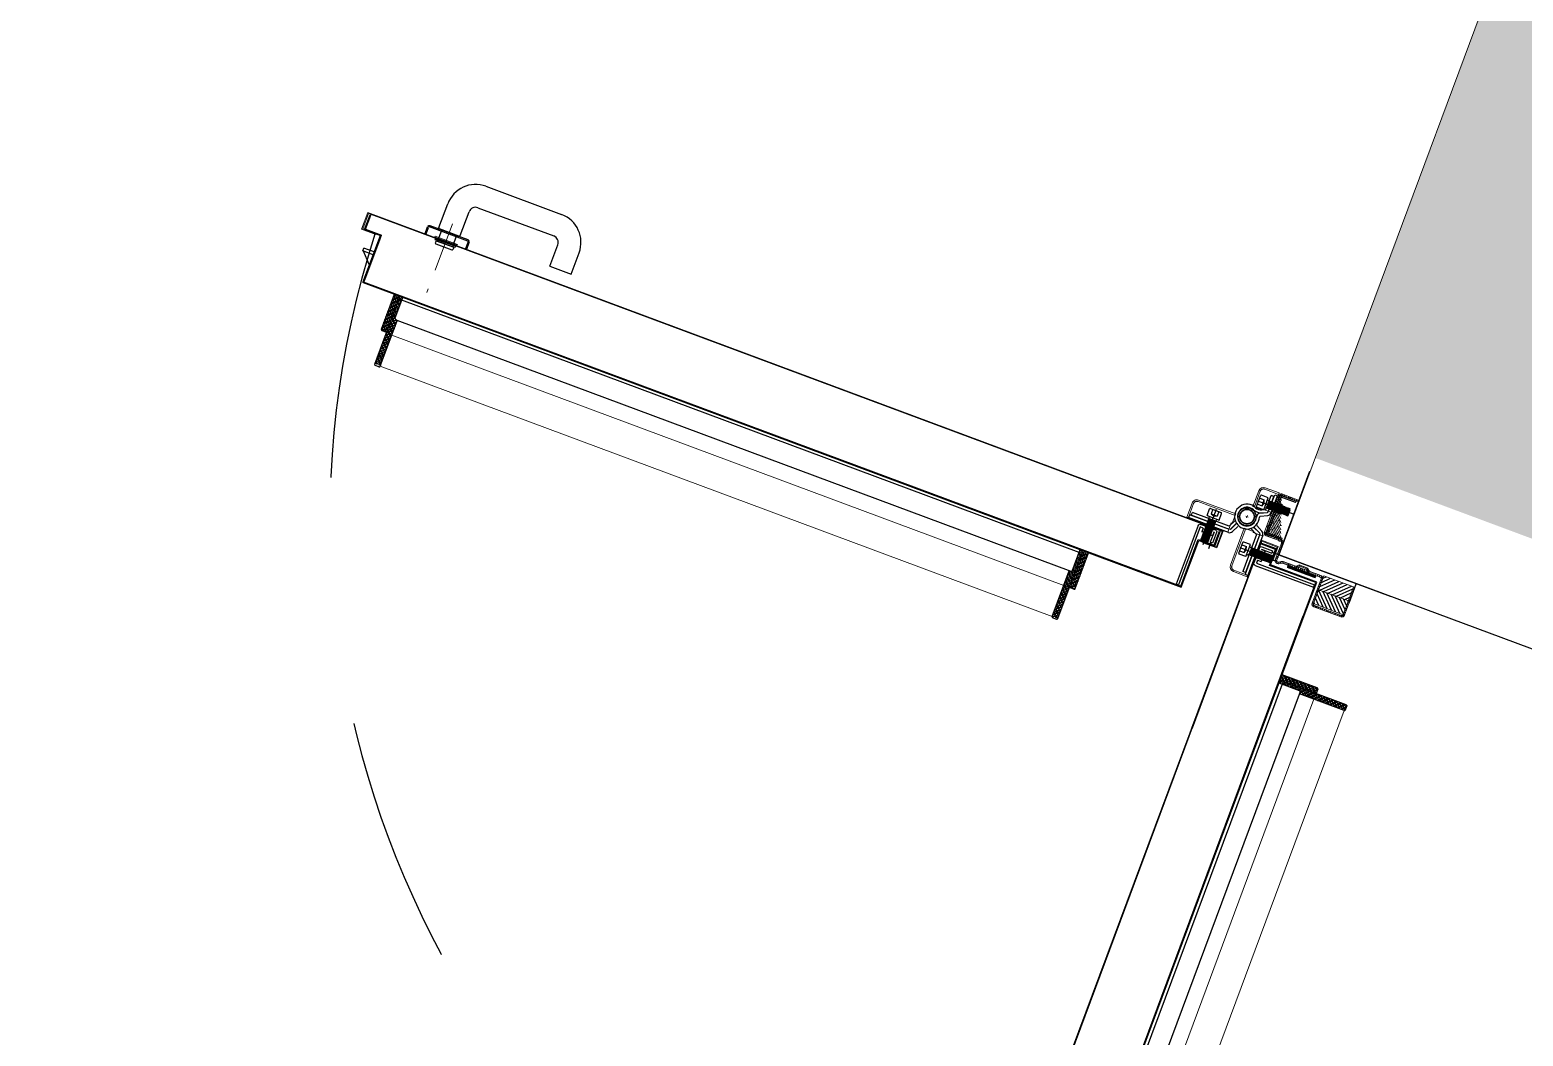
# Model space of a CAD drawing. Header units: centimetres. Extents: x 139057 to 200038, y 34824 to 80516.
# Drawn here: x 168346.8 to 168497.4, y 47015.7 to 47117.2 of the extents above; entities that cross this region are included whole.
import ezdxf

# ---------------------------------------------------------------- set-up
doc = ezdxf.new("R2010")
doc.units = ezdxf.units.CM
doc.header["$LTSCALE"] = 100
for name, pattern in [('DASHDOT', [2.35, 1.25, -0.5, 0.1, -0.5]), ('HIDDEN', [0.5, 0.25, -0.25]), ('TRATTEGGIATA', [0.75, 0.5, -0.25]), ('TRATTO-PUNTO', [1, 0.5, -0.25, 0, -0.25])]:
    doc.linetypes.add(name, pattern=pattern)
doc.layers.get('0').update_dxf_attribs({"lineweight": 0})
for name, color, linetype in [('1', 7, 'Continuous'), ('_retini_strutture', 7, 'Continuous'), ('A-MCLS3-15', 50, 'Continuous'), ('A-SI-PORTE', 5, 'Continuous'), ('CAMPITURE', 8, 'Continuous'), ('INTONACO', 7, 'Continuous'), ('Layer1', 7, 'Continuous'), ('Layer2', 2, 'Continuous'), ('Layer3', 7, 'Continuous'), ('Layer5', 2, 'Continuous'), ('MURI', 3, 'Continuous'), ('RIQUADRO050', 7, 'Continuous')]:
    doc.layers.add(name, color=color, linetype=linetype)
for name, color, linetype, lineweight in [('2', 8, 'HIDDEN', 18), ('3', 3, 'TRATTO-PUNTO', 15), ('4', 7, 'Continuous', 20), ('410_STRUTTURE_001-AM_0', 7, 'Continuous', 0), ('5', 7, 'Continuous', 20), ('6', 2, 'Continuous', 20), ('7', 7, 'Continuous', 15)]:
    doc.layers.add(name, color=color, linetype=linetype, lineweight=lineweight)
pattern_1 = [(45, (-40915.7435, -25729.8746), (-2.245064, 2.245064), []), (45, (-40913.4985, -25729.8746), (-2.245064, 2.245064), [3.96875, -0.79375, 0, -0.79375])]
pattern_2 = [(135, (-33832.10808, -25623.27838), (0.224506403, 0.224506403), []), (135, (-33832.3326, -25623.27838), (0.224506403, 0.224506403), [0.15875, -0.079375])]

# ---------------------------------------------------------------- blocks, each defined once
blk = doc.blocks.new('CRN190C')
at = {"layer": 'Layer1', "color": 9}
for p, q in [((-28.5, 11), (-28.5, -5.5)), ((-28.5, 11), (-27, 11)), ((-27, 11), (-27, -4.5)), ((-4.6, 0), (-4.6, -4)), ((-4.6, 0), (4.6, 0)), ((-3.1, 0), (-3.1, -4)), ((3.1, 0), (3.1, -4)), ((4.6, 0), (4.6, -4)), ((11.5, 11), (11.5, -4.5)), ((11.5, 11), (13, 11)), ((13, 11), (13, -5.5)), ((-28, -6), (-5.1, -6)), ((-27, -4.5), (-5.1, -4.5)), ((-5.1, -6), (5.1, -6)), ((11.5, -4.5), (5.1, -4.5)), ((5.1, -6), (12.5, -6))]:
    blk.add_line(p, q, dxfattribs=at)
for centre, radius, start, end in [((-28, -5.5), 0.5, 180, 270), ((-5.1, -4), 2, 270, 0), ((-5.1, -4), 0.5, 270, 0), ((5.1, -4), 2, 180, 270), ((5.1, -4), 0.5, 180, 270), ((12.5, -5.5), 0.5, 270, 0)]:
    blk.add_arc(centre, radius, start, end, dxfattribs=at)
at = {"layer": 'Layer2', "color": 9}
for p, q in [((-4, 0), (-3.1, -0.5)), ((4, -0.5), (3.1, 0)), ((-4, -1), (-3.1, -0.5)), ((-3.1, -1.5), (-4, -1)), ((-4, -2), (-3.1, -1.5)), ((-3.1, -2.5), (-4, -2)), ((-4, -3), (-3.1, -2.5)), ((-3.1, -3.5), (-4, -3)), ((-4, -4), (-3.1, -3.5)), ((-3.1, -4.5), (-4, -4)), ((-4, -5), (-3.1, -4.5)), ((-3.5, -5.3), (-4, -5)), ((3.1, -1), (4, -0.5)), ((4, -1.5), (3.1, -1)), ((3.1, -2), (4, -1.5)), ((4, -2.5), (3.1, -2)), ((3.1, -3), (4, -2.5)), ((4, -3.5), (3.1, -3)), ((3.1, -4), (4, -3.5)), ((4, -4.5), (3.1, -4)), ((3.3, -4.9), (4, -4.5)), ((4, -5.5), (3.5, -5.2)), ((3.9, -5.6), (4, -5.5))]:
    blk.add_line(p, q, dxfattribs=at)
blk = doc.blocks.new('COPRITESTA1C')
for p, q in [((0, 0), (0, -10)), ((0, 0), (21, 0)), ((21, 0), (21, -15)), ((-1, -10), (-1, -20)), ((-1, -10), (0, -10)), ((-1, -20), (16, -20))]:
    blk.add_line(p, q)
at = {"linetype": 'TRATTEGGIATA', "ltscale": 10}
for p, q in [((19.5, 0), (19.5, -15)), ((-1, -18.5), (16, -18.5))]:
    blk.add_line(p, q, dxfattribs=at)
blk.add_arc((16, -15), 3.5, 270, 0, dxfattribs=at)
blk.add_arc((16, -15), 5, 270, 0)
blk = doc.blocks.new('VTR0210A')
at = {"layer": 'Layer1', "color": 9}
for p, q in [((-33, 2.8), (-33, -1.8)), ((-32.9, -2.2), (-32.5, 4)), ((-32.9, 3.2), (-32.5, 4)), ((-32.5, 4), (-32, 3)), ((-32, -4), (-31.5, 4)), ((-32, 3), (-31.5, 4)), ((-31.5, 4), (-31, 3)), ((-31, -4), (-30.5, 4)), ((-31, 3), (-30.5, 4)), ((-30.5, 4), (-30, 3)), ((-30, -4), (-29.5, 4)), ((-30, 3), (-29.5, 4)), ((-29.5, 4), (-29, 3)), ((-29, -4), (-28.5, 4)), ((-29, 3), (-28.5, 4)), ((-28.5, 4), (-28, 3)), ((-28, -4), (-27.5, 4)), ((-28, 3), (-27.5, 4)), ((-27.5, 4), (-27, 3)), ((-27, -4), (-26.5, 4)), ((-27, 3), (-26.5, 4)), ((-26.5, 4), (-26, 3)), ((-26, -4), (-25.5, 4)), ((-26, 3), (-25.5, 4)), ((-25.5, 4), (-25, 3)), ((-25, -4), (-24.5, 4)), ((-25, 3), (-24.5, 4)), ((-24.5, 4), (-24, 3)), ((-24, -4), (-23.5, 4)), ((-24, 3), (-23.5, 4)), ((-23.5, 4), (-23, 3)), ((-23, -4), (-22.5, 4)), ((-23, 3), (-22.5, 4)), ((-22.5, 4), (-22, 3)), ((-22, -4), (-21.5, 4)), ((-22, 3), (-21.5, 4)), ((-21.5, 4), (-21, 3)), ((-21, -4), (-20.5, 4)), ((-21, 3), (-20.5, 4)), ((-20.5, 4), (-20, 3)), ((-20, -4), (-19.5, 4)), ((-20, 3), (-19.5, 4)), ((-19.5, 4), (-19, 3)), ((-19, -4), (-18.5, 4)), ((-19, 3), (-18.5, 4)), ((-18.5, 4), (-18, 3)), ((-18, -4), (-17.5, 4)), ((-18, 3), (-17.5, 4)), ((-17.5, 4), (-17, 3)), ((-17, -4), (-16.5, 4)), ((-17, 3), (-16.5, 4)), ((-16.5, 4), (-16, 3)), ((-16, -4), (-15.5, 4)), ((-16, 3), (-15.5, 4)), ((-15.5, 4), (-15, 3)), ((-15, -4), (-14.5, 4)), ((-15, 3), (-14.5, 4)), ((-14.5, 4), (-14, 3)), ((-14, -4), (-13.5, 4)), ((-14, 3), (-13.5, 4)), ((-13.5, 4), (-13, 3)), ((-13, -4), (-12.5, 4)), ((-13, 3), (-12.5, 4)), ((-12.5, 4), (-12, 3)), ((-12, -4), (-11.5, 4)), ((-12, 3), (-11.5, 4)), ((-11.5, 4), (-11, 3)), ((-11, -4), (-10.5, 4)), ((-11, 3), (-10.5, 4)), ((-10.5, 4), (-10, 3)), ((-10, 3), (-9.7, 3.6)), ((-8, 4), (-9, 4)), ((-8, 6.5), (-0.8, 6.5)), ((-8, 6.5), (-8, -6.5)), ((-5, 3.2), (-6, 0)), ((-6, 0), (-5, -3.2)), ((-5, 3.2), (-5, -3.2)), ((0, 3.2), (-5, 3.2)), ((0, 5.7), (0, -5.7)), ((-32.9, -2.2), (-32, -4)), ((-32, -4), (-31.5, -3)), ((-31.5, -3), (-31, -4)), ((-31, -4), (-30.5, -3)), ((-30.5, -3), (-30, -4)), ((-30, -4), (-29.5, -3)), ((-29.5, -3), (-29, -4)), ((-29, -4), (-28.5, -3)), ((-28.5, -3), (-28, -4)), ((-28, -4), (-27.5, -3)), ((-27.5, -3), (-27, -4)), ((-27, -4), (-26.5, -3)), ((-26.5, -3), (-26, -4)), ((-26, -4), (-25.5, -3)), ((-25.5, -3), (-25, -4)), ((-25, -4), (-24.5, -3)), ((-24.5, -3), (-24, -4)), ((-24, -4), (-23.5, -3)), ((-23.5, -3), (-23, -4)), ((-23, -4), (-22.5, -3)), ((-22.5, -3), (-22, -4)), ((-22, -4), (-21.5, -3)), ((-21.5, -3), (-21, -4)), ((-21, -4), (-20.5, -3)), ((-20.5, -3), (-20, -4)), ((-20, -4), (-19.5, -3)), ((-19.5, -3), (-19, -4)), ((-19, -4), (-18.5, -3)), ((-18.5, -3), (-18, -4)), ((-18, -4), (-17.5, -3)), ((-17.5, -3), (-17, -4)), ((-17, -4), (-16.5, -3)), ((-16.5, -3), (-16, -4)), ((-16, -4), (-15.5, -3)), ((-15.5, -3), (-15, -4)), ((-15, -4), (-14.5, -3)), ((-14.5, -3), (-14, -4)), ((-14, -4), (-13.5, -3)), ((-13.5, -3), (-13, -4)), ((-13, -4), (-12.5, -3)), ((-12.5, -3), (-12, -4)), ((-12, -4), (-11.5, -3)), ((-11.5, -3), (-11, -4)), ((-11, -4), (-10.5, -3)), ((-10.5, -3), (-10.2, -3.6)), ((-8, -4), (-9.5, -4)), ((-8, -6.5), (-0.8, -6.5)), ((0, -3.2), (-5, -3.2))]:
    blk.add_line(p, q, dxfattribs=at)
for centre, start, end in [((-32.2, 2.8), 153.4349, 180), ((-9, 3.2), 90, 153.4349), ((-0.8, 5.7), 0, 90), ((-32.2, -1.8), 180, 206.5651), ((-9.5, -3.2), 206.5651, 270), ((-0.8, -5.7), 270, 0)]:
    blk.add_arc(centre, 0.8, start, end, dxfattribs=at)
at = {"layer": 'Layer3', "color": 9, "linetype": 'TRATTEGGIATA', "ltscale": 3}
for p, q in [((1.1, 0), (-37.2, 0)), ((-32.5, -3), (-32, 3)), ((-31.5, -3), (-31, 3)), ((-30.5, -3), (-30, 3)), ((-29.5, -3), (-29, 3)), ((-28.5, -3), (-28, 3)), ((-27.5, -3), (-27, 3)), ((-26.5, -3), (-26, 3)), ((-25.5, -3), (-25, 3)), ((-24.5, -3), (-24, 3)), ((-23.5, -3), (-23, 3)), ((-22.5, -3), (-22, 3)), ((-21.5, -3), (-21, 3)), ((-20.5, -3), (-20, 3)), ((-19.5, -3), (-19, 3)), ((-18.5, -3), (-18, 3)), ((-17.5, -3), (-17, 3)), ((-16.5, -3), (-16, 3)), ((-15.5, -3), (-15, 3)), ((-14.5, -3), (-14, 3)), ((-13.5, -3), (-13, 3)), ((-12.5, -3), (-12, 3)), ((-11.5, -3), (-11, 3)), ((-10.5, -3), (-10, 3))]:
    blk.add_line(p, q, dxfattribs=at)
blk = doc.blocks.new('COPRITESTA2C')
for p, q in [((0, 0), (44, 0)), ((0, 0), (0, -10)), ((44, 0), (44, -15)), ((-1, -10), (-1, -20)), ((-1, -10), (0, -10)), ((-1, -20), (39, -20))]:
    blk.add_line(p, q)
at = {"linetype": 'TRATTEGGIATA', "ltscale": 10}
for p, q in [((42.5, 0), (42.5, -15)), ((-1, -18.5), (39, -18.5))]:
    blk.add_line(p, q, dxfattribs=at)
blk.add_arc((39, -15), 5, 270, 0)
blk.add_arc((39, -15), 3.5, 270, 0, dxfattribs=at)
blk = doc.blocks.new('rf')
at = {"layer": 'Layer1', "color": 9, "linetype": 'Continuous'}
for p, q in [((-5, -126), (-5, 0)), ((0, 0), (-5, 0)), ((0, -125), (0, 0)), ((11.6, -117), (6.6, -117)), ((6.6, -125), (6.6, -117)), ((11.6, -126), (11.6, -117)), ((24.4, -126), (24.4, -117)), ((29.4, -117), (24.4, -117)), ((29.4, -125), (29.4, -117)), ((30, -125), (30, -103)), ((35, -103), (30, -103)), ((35, -126), (35, -103)), ((7.6, -130), (-1, -130)), ((6.6, -125), (0, -125)), ((29.7, -130), (7.6, -130)), ((24.4, -125), (11.6, -125)), ((31, -130), (28.4, -130)), ((30, -125), (29.4, -125))]:
    blk.add_line(p, q, dxfattribs=at)
for centre, start, end in [((-1, -126), 180, 270), ((7.6, -126), 270, 0), ((28.4, -126), 180, 270), ((31, -126), 270, 0)]:
    blk.add_arc(centre, 4, start, end, dxfattribs=at)
at = {"layer": 'Layer2', "color": 9, "linetype": 'Continuous'}
for p, q in [((11.6, -117), (10, -118)), ((10, -118), (11.6, -119)), ((11.6, -119), (10, -120)), ((10, -120), (11.6, -121)), ((25.2, -117), (24.4, -117.5)), ((24.4, -117.5), (26, -118.5)), ((26, -118.5), (24.4, -119.5)), ((24.4, -119.5), (26, -120.5)), ((26, -120.5), (24.4, -121.5)), ((11.6, -121), (10, -122)), ((10, -122), (11.6, -123)), ((11.6, -123), (10, -124)), ((10, -124), (11.6, -125)), ((11.6, -125), (10, -126)), ((10, -126), (11.5, -126.9)), ((11.4, -127.1), (10, -128)), ((10, -128), (10.7, -128.5)), ((24.4, -121.5), (26, -122.5)), ((26, -122.5), (24.4, -123.5)), ((24.4, -123.5), (26, -124.5)), ((26, -124.5), (24.4, -125.5)), ((24.4, -125.5), (26, -126.5)), ((26, -126.5), (24.6, -127.4)), ((24.8, -127.8), (26, -128.5)), ((26, -128.5), (25.5, -128.8))]:
    blk.add_line(p, q, dxfattribs=at)
blk = doc.blocks.new('150 doppia anta')
at = {"layer": '5', "linetype": 'Continuous', "ltscale": 10}
h = blk.add_hatch(dxfattribs=at)
h.set_pattern_fill('ANSI35', color=256, scale=0.5, style=0)
h.set_pattern_definition([(45, (-32138.7622, -23256.946), (-2.245064, 2.245064), []), (45, (-32136.5172, -23256.946), (-2.245064, 2.245064), [3.96875, -0.79375, 0, -0.79375])])
h.paths.add_polyline_path([(-39031, -25187.8), (-39031, -25186.4), (-39032.5, -25186.4), (-39032.5, -25187.8, -0.414214), (-39034, -25189.3), (-39049, -25189.3), (-39060, -25189.3, 0.267949), (-39062.6, -25190.8), (-39060, -25190.8), (-39034, -25190.8, 0.414214)])
h.paths.add_polyline_path([(-39061.5, -25192.3, -0.414214), (-39060, -25190.8), (-39062.6, -25190.8, 0.131652), (-39063, -25192.3), (-39063, -25206.7), (-39062.3, -25206.1, 0.198912), (-39061.5, -25204)])
h.paths.add_polyline_path([(-39063, -25206.7), (-39063, -25204, -0.198912), (-39063.4, -25205), (-39065.6, -25207.2), (-39064.5, -25208.3)])
h.paths.add_polyline_path([(-39064.5, -25208.3), (-39065.6, -25207.2), (-39065.6, -25216.3), (-39064.5, -25215.3)])
h.paths.add_polyline_path([(-39064.5, -25215.3), (-39065.6, -25216.3), (-39063.4, -25218.5, -0.198912), (-39063, -25219.6), (-39063, -25216.8)])
h.paths.add_polyline_path([(-39061.5, -25204, -0.198912), (-39062.3, -25206.1), (-39063, -25206.7), (-39063, -25216.8), (-39062.3, -25217.4, -0.198912), (-39061.5, -25219.6)])
h.paths.add_polyline_path([(-39031, -25160.2), (-39032.5, -25160.2), (-39032.5, -25186.4), (-39031, -25186.4)])
h.paths.add_polyline_path([(-39034, -25155.8), (-39063, -25155.8), (-39063, -25157.3), (-39049, -25157.3), (-39034, -25157.3, -0.414214), (-39032.5, -25158.8), (-39032.5, -25160.2), (-39031, -25160.2), (-39031, -25158.8, 0.414214)])
h = blk.add_hatch(dxfattribs=at)
h.set_pattern_fill('ANSI33', color=256, scale=0.05, style=0)
h.set_pattern_definition(pattern_2)
h.paths.add_polyline_path([(-39061, -25196.8), (-39059, -25196.8), (-39059, -25211.8), (-39061, -25211.8)])
h = blk.add_hatch(dxfattribs=at)
h.set_pattern_fill('ANSI35', color=256, scale=0.5, style=0)
h.set_pattern_definition(pattern_1)
h.paths.add_polyline_path([(-39061.5, -25219.6, 0.198912), (-39062.3, -25217.4), (-39063, -25216.8), (-39063, -25232.8, 0.153915), (-39062.4, -25234.5), (-39060.7, -25236.9, -0.606815), (-39062, -25239.3), (-39080, -25239.3, 0.063272), (-39080.7, -25239.4), (-39080.7, -25240.8), (-39062, -25240.8, 0.606815), (-39059.5, -25236), (-39061.2, -25233.6, -0.153915), (-39061.5, -25232.8)])
h = blk.add_hatch(dxfattribs=at)
h.set_pattern_fill('ANSI33', color=256, scale=0.05, style=0)
h.set_pattern_definition(pattern_2)
h.paths.add_polyline_path([(-39061, -25211.8), (-39059, -25211.8), (-39059, -25226.8), (-39061, -25226.8)])
h = blk.add_hatch(dxfattribs=at)
h.set_pattern_fill('ANSI35', color=256, scale=0.5, style=0)
h.set_pattern_definition(pattern_1)
edge = h.paths.add_edge_path()
edge.add_line((-39083.5, -25259.3), (-39083.5, -25260.8))
edge.add_line((-39083.5, -25260.8), (-39084.5, -25260.8))
edge.add_line((-39084.5, -25260.8), (-39123.5, -25260.8))
edge.add_arc((-39123.5, -25257.8), 3, 180, 270, ccw=False)
edge.add_line((-39126.5, -25257.8), (-39126.5, -25239.3))
edge.add_line((-39126.5, -25239.3), (-39125, -25239.3))
edge.add_line((-39125, -25239.3), (-39125, -25257.8))
edge.add_arc((-39123.5, -25257.8), 1.5, 540, 630)
edge.add_line((-39123.5, -25259.3), (-39084.5, -25259.3))
edge.add_line((-39084.5, -25259.3), (-39083.5, -25259.3))
edge = h.paths.add_edge_path(flags=16)
edge.add_line((-39083.5, -25259.3), (-39083.5, -25260.8))
edge.add_line((-39083.5, -25260.8), (-39084.5, -25260.8))
edge.add_line((-39084.5, -25260.8), (-39123.5, -25260.8))
edge.add_arc((-39123.5, -25257.8), 3, 180, 270, ccw=False)
edge.add_line((-39126.5, -25257.8), (-39126.5, -25239.3))
edge.add_line((-39126.5, -25239.3), (-39125, -25239.3))
edge.add_line((-39125, -25239.3), (-39125, -25257.8))
edge.add_arc((-39123.5, -25257.8), 1.5, 540, 630)
edge.add_line((-39123.5, -25259.3), (-39084.5, -25259.3))
edge.add_line((-39084.5, -25259.3), (-39083.5, -25259.3))
edge = h.paths.add_edge_path(flags=0)
edge.add_line((-39083.5, -25259.3), (-39083.5, -25260.8))
edge.add_line((-39083.5, -25260.8), (-39084.5, -25260.8))
edge.add_line((-39084.5, -25260.8), (-39123.5, -25260.8))
edge.add_arc((-39123.5, -25257.8), 3, 180, 270, ccw=False)
edge.add_line((-39126.5, -25257.8), (-39126.5, -25239.3))
edge.add_line((-39126.5, -25239.3), (-39125, -25239.3))
edge.add_line((-39125, -25239.3), (-39125, -25257.8))
edge.add_arc((-39123.5, -25257.8), 1.5, 540, 630)
edge.add_line((-39123.5, -25259.3), (-39084.5, -25259.3))
edge.add_line((-39084.5, -25259.3), (-39083.5, -25259.3))
edge = h.paths.add_edge_path(flags=0)
edge.add_line((-39083.5, -25259.3), (-39083.5, -25260.8))
edge.add_line((-39083.5, -25260.8), (-39084.5, -25260.8))
edge.add_line((-39084.5, -25260.8), (-39123.5, -25260.8))
edge.add_arc((-39123.5, -25257.8), 3, 180, 270, ccw=False)
edge.add_line((-39126.5, -25257.8), (-39126.5, -25239.3))
edge.add_line((-39126.5, -25239.3), (-39125, -25239.3))
edge.add_line((-39125, -25239.3), (-39125, -25257.8))
edge.add_arc((-39123.5, -25257.8), 1.5, 540, 630)
edge.add_line((-39123.5, -25259.3), (-39084.5, -25259.3))
edge.add_line((-39084.5, -25259.3), (-39083.5, -25259.3))
edge = h.paths.add_edge_path(flags=0)
edge.add_line((-39083.5, -25259.3), (-39083.5, -25260.8))
edge.add_line((-39083.5, -25260.8), (-39084.5, -25260.8))
edge.add_line((-39084.5, -25260.8), (-39123.5, -25260.8))
edge.add_arc((-39123.5, -25257.8), 3, 180, 270, ccw=False)
edge.add_line((-39126.5, -25257.8), (-39126.5, -25239.3))
edge.add_line((-39126.5, -25239.3), (-39125, -25239.3))
edge.add_line((-39125, -25239.3), (-39125, -25257.8))
edge.add_arc((-39123.5, -25257.8), 1.5, 540, 630)
edge.add_line((-39123.5, -25259.3), (-39084.5, -25259.3))
edge.add_line((-39084.5, -25259.3), (-39083.5, -25259.3))
edge = h.paths.add_edge_path(flags=0)
edge.add_line((-39083.5, -25259.3), (-39083.5, -25260.8))
edge.add_line((-39083.5, -25260.8), (-39084.5, -25260.8))
edge.add_line((-39084.5, -25260.8), (-39123.5, -25260.8))
edge.add_arc((-39123.5, -25257.8), 3, 180, 270, ccw=False)
edge.add_line((-39126.5, -25257.8), (-39126.5, -25239.3))
edge.add_line((-39126.5, -25239.3), (-39125, -25239.3))
edge.add_line((-39125, -25239.3), (-39125, -25257.8))
edge.add_arc((-39123.5, -25257.8), 1.5, 540, 630)
edge.add_line((-39123.5, -25259.3), (-39084.5, -25259.3))
edge.add_line((-39084.5, -25259.3), (-39083.5, -25259.3))
edge = h.paths.add_edge_path(flags=0)
edge.add_line((-39083.5, -25259.3), (-39083.5, -25260.8))
edge.add_line((-39083.5, -25260.8), (-39084.5, -25260.8))
edge.add_line((-39084.5, -25260.8), (-39123.5, -25260.8))
edge.add_arc((-39123.5, -25257.8), 3, 180, 270, ccw=False)
edge.add_line((-39126.5, -25257.8), (-39126.5, -25239.3))
edge.add_line((-39126.5, -25239.3), (-39125, -25239.3))
edge.add_line((-39125, -25239.3), (-39125, -25257.8))
edge.add_arc((-39123.5, -25257.8), 1.5, 540, 630)
edge.add_line((-39123.5, -25259.3), (-39084.5, -25259.3))
edge.add_line((-39084.5, -25259.3), (-39083.5, -25259.3))
edge = h.paths.add_edge_path(flags=0)
edge.add_line((-39083.5, -25259.3), (-39083.5, -25260.8))
edge.add_line((-39083.5, -25260.8), (-39084.5, -25260.8))
edge.add_line((-39084.5, -25260.8), (-39123.5, -25260.8))
edge.add_arc((-39123.5, -25257.8), 3, 180, 270, ccw=False)
edge.add_line((-39126.5, -25257.8), (-39126.5, -25239.3))
edge.add_line((-39126.5, -25239.3), (-39125, -25239.3))
edge.add_line((-39125, -25239.3), (-39125, -25257.8))
edge.add_arc((-39123.5, -25257.8), 1.5, 540, 630)
edge.add_line((-39123.5, -25259.3), (-39084.5, -25259.3))
edge.add_line((-39084.5, -25259.3), (-39083.5, -25259.3))
edge = h.paths.add_edge_path(flags=0)
edge.add_line((-39083.5, -25259.3), (-39083.5, -25260.8))
edge.add_line((-39083.5, -25260.8), (-39084.5, -25260.8))
edge.add_line((-39084.5, -25260.8), (-39123.5, -25260.8))
edge.add_arc((-39123.5, -25257.8), 3, 180, 270, ccw=False)
edge.add_line((-39126.5, -25257.8), (-39126.5, -25239.3))
edge.add_line((-39126.5, -25239.3), (-39125, -25239.3))
edge.add_line((-39125, -25239.3), (-39125, -25257.8))
edge.add_arc((-39123.5, -25257.8), 1.5, 540, 630)
edge.add_line((-39123.5, -25259.3), (-39084.5, -25259.3))
edge.add_line((-39084.5, -25259.3), (-39083.5, -25259.3))
edge = h.paths.add_edge_path(flags=0)
edge.add_line((-39083.5, -25259.3), (-39083.5, -25260.8))
edge.add_line((-39083.5, -25260.8), (-39084.5, -25260.8))
edge.add_line((-39084.5, -25260.8), (-39123.5, -25260.8))
edge.add_arc((-39123.5, -25257.8), 3, 180, 270, ccw=False)
edge.add_line((-39126.5, -25257.8), (-39126.5, -25239.3))
edge.add_line((-39126.5, -25239.3), (-39125, -25239.3))
edge.add_line((-39125, -25239.3), (-39125, -25257.8))
edge.add_arc((-39123.5, -25257.8), 1.5, 540, 630)
edge.add_line((-39123.5, -25259.3), (-39084.5, -25259.3))
edge.add_line((-39084.5, -25259.3), (-39083.5, -25259.3))
edge = h.paths.add_edge_path(flags=0)
edge.add_line((-39083.5, -25259.3), (-39083.5, -25260.8))
edge.add_line((-39083.5, -25260.8), (-39084.5, -25260.8))
edge.add_line((-39084.5, -25260.8), (-39123.5, -25260.8))
edge.add_arc((-39123.5, -25257.8), 3, 180, 270, ccw=False)
edge.add_line((-39126.5, -25257.8), (-39126.5, -25239.3))
edge.add_line((-39126.5, -25239.3), (-39125, -25239.3))
edge.add_line((-39125, -25239.3), (-39125, -25257.8))
edge.add_arc((-39123.5, -25257.8), 1.5, 540, 630)
edge.add_line((-39123.5, -25259.3), (-39084.5, -25259.3))
edge.add_line((-39084.5, -25259.3), (-39083.5, -25259.3))
edge = h.paths.add_edge_path(flags=0)
edge.add_line((-39083.5, -25259.3), (-39083.5, -25260.8))
edge.add_line((-39083.5, -25260.8), (-39084.5, -25260.8))
edge.add_line((-39084.5, -25260.8), (-39123.5, -25260.8))
edge.add_arc((-39123.5, -25257.8), 3, 180, 270, ccw=False)
edge.add_line((-39126.5, -25257.8), (-39126.5, -25239.3))
edge.add_line((-39126.5, -25239.3), (-39125, -25239.3))
edge.add_line((-39125, -25239.3), (-39125, -25257.8))
edge.add_arc((-39123.5, -25257.8), 1.5, 540, 630)
edge.add_line((-39123.5, -25259.3), (-39084.5, -25259.3))
edge.add_line((-39084.5, -25259.3), (-39083.5, -25259.3))
edge = h.paths.add_edge_path(flags=0)
edge.add_line((-39083.5, -25259.3), (-39083.5, -25260.8))
edge.add_line((-39083.5, -25260.8), (-39084.5, -25260.8))
edge.add_line((-39084.5, -25260.8), (-39123.5, -25260.8))
edge.add_arc((-39123.5, -25257.8), 3, 180, 270, ccw=False)
edge.add_line((-39126.5, -25257.8), (-39126.5, -25239.3))
edge.add_line((-39126.5, -25239.3), (-39125, -25239.3))
edge.add_line((-39125, -25239.3), (-39125, -25257.8))
edge.add_arc((-39123.5, -25257.8), 1.5, 540, 630)
edge.add_line((-39123.5, -25259.3), (-39084.5, -25259.3))
edge.add_line((-39084.5, -25259.3), (-39083.5, -25259.3))
edge = h.paths.add_edge_path(flags=0)
edge.add_line((-39083.5, -25259.3), (-39083.5, -25260.8))
edge.add_line((-39083.5, -25260.8), (-39084.5, -25260.8))
edge.add_line((-39084.5, -25260.8), (-39123.5, -25260.8))
edge.add_arc((-39123.5, -25257.8), 3, 180, 270, ccw=False)
edge.add_line((-39126.5, -25257.8), (-39126.5, -25239.3))
edge.add_line((-39126.5, -25239.3), (-39125, -25239.3))
edge.add_line((-39125, -25239.3), (-39125, -25257.8))
edge.add_arc((-39123.5, -25257.8), 1.5, 540, 630)
edge.add_line((-39123.5, -25259.3), (-39084.5, -25259.3))
edge.add_line((-39084.5, -25259.3), (-39083.5, -25259.3))
edge = h.paths.add_edge_path(flags=0)
edge.add_line((-39083.5, -25259.3), (-39083.5, -25260.8))
edge.add_line((-39083.5, -25260.8), (-39084.5, -25260.8))
edge.add_line((-39084.5, -25260.8), (-39123.5, -25260.8))
edge.add_arc((-39123.5, -25257.8), 3, 180, 270, ccw=False)
edge.add_line((-39126.5, -25257.8), (-39126.5, -25239.3))
edge.add_line((-39126.5, -25239.3), (-39125, -25239.3))
edge.add_line((-39125, -25239.3), (-39125, -25257.8))
edge.add_arc((-39123.5, -25257.8), 1.5, 540, 630)
edge.add_line((-39123.5, -25259.3), (-39084.5, -25259.3))
edge.add_line((-39084.5, -25259.3), (-39083.5, -25259.3))
edge = h.paths.add_edge_path(flags=0)
edge.add_line((-39083.5, -25259.3), (-39083.5, -25260.8))
edge.add_line((-39083.5, -25260.8), (-39084.5, -25260.8))
edge.add_line((-39084.5, -25260.8), (-39123.5, -25260.8))
edge.add_arc((-39123.5, -25257.8), 3, 180, 270, ccw=False)
edge.add_line((-39126.5, -25257.8), (-39126.5, -25239.3))
edge.add_line((-39126.5, -25239.3), (-39125, -25239.3))
edge.add_line((-39125, -25239.3), (-39125, -25257.8))
edge.add_arc((-39123.5, -25257.8), 1.5, 540, 630)
edge.add_line((-39123.5, -25259.3), (-39084.5, -25259.3))
edge.add_line((-39084.5, -25259.3), (-39083.5, -25259.3))
edge = h.paths.add_edge_path(flags=0)
edge.add_line((-39083.5, -25259.3), (-39083.5, -25260.8))
edge.add_line((-39083.5, -25260.8), (-39084.5, -25260.8))
edge.add_line((-39084.5, -25260.8), (-39123.5, -25260.8))
edge.add_arc((-39123.5, -25257.8), 3, 180, 270, ccw=False)
edge.add_line((-39126.5, -25257.8), (-39126.5, -25239.3))
edge.add_line((-39126.5, -25239.3), (-39125, -25239.3))
edge.add_line((-39125, -25239.3), (-39125, -25257.8))
edge.add_arc((-39123.5, -25257.8), 1.5, 540, 630)
edge.add_line((-39123.5, -25259.3), (-39084.5, -25259.3))
edge.add_line((-39084.5, -25259.3), (-39083.5, -25259.3))
edge = h.paths.add_edge_path(flags=0)
edge.add_line((-39083.5, -25259.3), (-39083.5, -25260.8))
edge.add_line((-39083.5, -25260.8), (-39084.5, -25260.8))
edge.add_line((-39084.5, -25260.8), (-39123.5, -25260.8))
edge.add_arc((-39123.5, -25257.8), 3, 180, 270, ccw=False)
edge.add_line((-39126.5, -25257.8), (-39126.5, -25239.3))
edge.add_line((-39126.5, -25239.3), (-39125, -25239.3))
edge.add_line((-39125, -25239.3), (-39125, -25257.8))
edge.add_arc((-39123.5, -25257.8), 1.5, 540, 630)
edge.add_line((-39123.5, -25259.3), (-39084.5, -25259.3))
edge.add_line((-39084.5, -25259.3), (-39083.5, -25259.3))
edge = h.paths.add_edge_path(flags=0)
edge.add_line((-39083.5, -25259.3), (-39083.5, -25260.8))
edge.add_line((-39083.5, -25260.8), (-39084.5, -25260.8))
edge.add_line((-39084.5, -25260.8), (-39123.5, -25260.8))
edge.add_arc((-39123.5, -25257.8), 3, 180, 270, ccw=False)
edge.add_line((-39126.5, -25257.8), (-39126.5, -25239.3))
edge.add_line((-39126.5, -25239.3), (-39125, -25239.3))
edge.add_line((-39125, -25239.3), (-39125, -25257.8))
edge.add_arc((-39123.5, -25257.8), 1.5, 540, 630)
edge.add_line((-39123.5, -25259.3), (-39084.5, -25259.3))
edge.add_line((-39084.5, -25259.3), (-39083.5, -25259.3))
edge = h.paths.add_edge_path(flags=0)
edge.add_line((-39083.5, -25259.3), (-39083.5, -25260.8))
edge.add_line((-39083.5, -25260.8), (-39084.5, -25260.8))
edge.add_line((-39084.5, -25260.8), (-39123.5, -25260.8))
edge.add_arc((-39123.5, -25257.8), 3, 180, 270, ccw=False)
edge.add_line((-39126.5, -25257.8), (-39126.5, -25239.3))
edge.add_line((-39126.5, -25239.3), (-39125, -25239.3))
edge.add_line((-39125, -25239.3), (-39125, -25257.8))
edge.add_arc((-39123.5, -25257.8), 1.5, 540, 630)
edge.add_line((-39123.5, -25259.3), (-39084.5, -25259.3))
edge.add_line((-39084.5, -25259.3), (-39083.5, -25259.3))
edge = h.paths.add_edge_path(flags=0)
edge.add_line((-39083.5, -25259.3), (-39083.5, -25260.8))
edge.add_line((-39083.5, -25260.8), (-39084.5, -25260.8))
edge.add_line((-39084.5, -25260.8), (-39123.5, -25260.8))
edge.add_arc((-39123.5, -25257.8), 3, 180, 270, ccw=False)
edge.add_line((-39126.5, -25257.8), (-39126.5, -25239.3))
edge.add_line((-39126.5, -25239.3), (-39125, -25239.3))
edge.add_line((-39125, -25239.3), (-39125, -25257.8))
edge.add_arc((-39123.5, -25257.8), 1.5, 540, 630)
edge.add_line((-39123.5, -25259.3), (-39084.5, -25259.3))
edge.add_line((-39084.5, -25259.3), (-39083.5, -25259.3))
edge = h.paths.add_edge_path()
edge.add_line((-39081.5, -25257.8), (-39081.5, -25242.3))
edge.add_line((-39083, -25257.8), (-39083, -25242.3))
edge.add_arc((-39084.5, -25257.8), 1.92, 301.3882, 360, ccw=False)
edge.add_line((-39091.5, -25260.8), (-39091.5, -25259.3))
edge.add_arc((-39084.5, -25257.8), 1.92, 270, 301.3882, ccw=False)
edge.add_arc((-39084.5, -25257.8), 3, 270, 360, ccw=False)
edge.add_arc((-39084.5, -25257.8), 1.5, 270, 360, ccw=False)
edge.add_arc((-39080, -25242.3), 3, 450, 540, ccw=False)
edge.add_arc((-39080, -25242.3), 1.92, 473, 540, ccw=False)
edge.add_arc((-39080, -25242.3), 1.5, 450, 540, ccw=False)
edge.add_arc((-39123.5, -25257.8), 1.92, 180, 270, ccw=False)
at = {"layer": 'CAMPITURE'}
h = blk.add_hatch(dxfattribs=at)
h.set_pattern_fill('JIS_STN_1E', color=256, scale=2, angle=90, style=0)
h.set_pattern_definition([(45, (-36102.422, 36016.984), (1.41421356, -1.41421356), []), (45, (-36102.422, 36018.394), (1.41421356, -1.41421356), [2, -1])])
edge = h.paths.add_edge_path()
edge.add_arc((-38944.8, -25122.6), 1, 360, 450, ccw=False)
edge.add_line((-38943.8, -25122.6), (-38943.8, -25170.8))
edge.add_line((-38943.8, -25170.8), (-38946.8, -25170.8))
edge.add_line((-38946.8, -25170.8), (-38946.8, -25193.8))
edge.add_line((-38946.8, -25193.8), (-38949.8, -25193.8))
edge.add_line((-38949.8, -25193.8), (-38949.8, -25121.6))
edge.add_line((-38949.8, -25121.6), (-38944.8, -25121.6))
h = blk.add_hatch(dxfattribs=at)
h.set_pattern_fill('ANSI31', color=256, angle=90, style=0)
h.set_pattern_definition([(135, (-56918.9092, -15214.4993), (-2.24506403, -2.24506403), [])])
h.paths.add_polyline_path([(-39064, -25189.3), (-39049, -25189.3), (-39049, -25157.3), (-39064, -25157.3)])
h = blk.add_hatch(dxfattribs=at)
h.set_pattern_fill('ANSI31', color=256, style=0)
h.set_pattern_definition([(45, (-56918.9092, -15214.4993), (-2.24506403, 2.24506403), [])])
h.paths.add_polyline_path([(-39049, -25189.3), (-39034.5, -25189.3, 0.085164), (-39034, -25189.2), (-39034, -25157.3, 0.085164), (-39034.5, -25157.3), (-39049, -25157.3)])
h = blk.add_hatch(dxfattribs=at)
h.set_pattern_fill('JIS_STN_1E', color=256, scale=2, style=0)
h.set_pattern_definition([(135, (-36102.422, 36016.984), (1.41421356, 1.41421356), []), (135, (-36103.832, 36016.984), (1.41421356, 1.41421356), [2, -1])])
edge = h.paths.add_edge_path()
edge.add_arc((-38954.8, -25156.2), 1, 450, 540, ccw=False)
edge.add_line((-38954.8, -25155.2), (-38949.8, -25155.2))
edge.add_line((-38949.8, -25155.2), (-38949.8, -25193.8))
edge.add_line((-38949.8, -25193.8), (-38955.8, -25193.8))
edge.add_line((-38955.8, -25193.8), (-38955.8, -25156.2))
h = blk.add_hatch(dxfattribs=at)
h.set_pattern_fill('JIS_STN_1E', color=256, scale=2, angle=-90, style=0)
h.set_pattern_definition([(45, (22208.8915, -28273.1046), (1.41421356, -1.41421356), []), (45, (22208.8915, -28271.6946), (1.41421356, -1.41421356), [2, -1])])
edge = h.paths.add_edge_path()
edge.add_arc((-38964.3, -25420.8), 1, 360, 450, ccw=False)
edge.add_line((-38963.3, -25420.8), (-38963.3, -25425.8))
edge.add_line((-38963.3, -25425.8), (-39001.9, -25425.8))
edge.add_line((-39001.9, -25425.8), (-39001.9, -25419.8))
edge.add_line((-39001.9, -25419.8), (-38964.3, -25419.8))
h = blk.add_hatch(dxfattribs=at)
h.set_pattern_fill('JIS_STN_1E', color=256, scale=2, style=0)
h.set_pattern_definition([(315, (22208.8915, -28273.1046), (-1.41421356, -1.41421356), []), (315, (22210.3015, -28273.1046), (-1.41421356, -1.41421356), [2, -1])])
edge = h.paths.add_edge_path()
edge.add_arc((-38930.7, -25430.8), 1, 270, 360, ccw=False)
edge.add_line((-38930.7, -25431.8), (-38978.9, -25431.8))
edge.add_line((-38978.9, -25431.8), (-38978.9, -25428.8))
edge.add_line((-38978.9, -25428.8), (-39001.9, -25428.8))
edge.add_line((-39001.9, -25428.8), (-39001.9, -25425.8))
edge.add_line((-39001.9, -25425.8), (-38929.7, -25425.8))
edge.add_line((-38929.7, -25425.8), (-38929.7, -25430.8))
h = blk.add_hatch(dxfattribs=at)
h.set_pattern_fill('JIS_STN_1E', color=256, scale=2, style=0)
h.set_pattern_definition([(315, (22208.0014, -28020.6083), (-1.41421356, -1.41421356), []), (315, (22209.4114, -28020.6083), (-1.41421356, -1.41421356), [2, -1])])
h.paths.add_polyline_path([(-39002.7, -26161.2), (-39002.7, -26158.2), (-38979.8, -26158.2), (-38979.8, -26155.2), (-38930.6, -26155.2), (-38930.6, -26161.2)])
h = blk.add_hatch(dxfattribs=at)
h.set_pattern_fill('JIS_STN_1E', color=256, scale=2, angle=-90, style=0)
h.set_pattern_definition([(45, (22208.0014, -28020.6083), (1.41421356, -1.41421356), []), (45, (22208.0014, -28019.1983), (1.41421356, -1.41421356), [2, -1])])
edge = h.paths.add_edge_path()
edge.add_arc((-38965.2, -26166.2), 1, 270, 360, ccw=False)
edge.add_line((-38965.2, -26167.2), (-39002.7, -26167.2))
edge.add_line((-39002.7, -26167.2), (-39002.7, -26161.2))
edge.add_line((-39002.7, -26161.2), (-38964.2, -26161.2))
edge.add_line((-38964.2, -26161.2), (-38964.2, -26166.2))
at = {"layer": '1', "linetype": 'Continuous', "ltscale": 10}
for p, q in [((-38949.8, -25122.6), (-38949.8, -25193.8)), ((-38944.8, -25121.6), (-38948.8, -25121.6)), ((-38943.8, -25122.6), (-38943.8, -25170.8)), ((-38955.8, -25156.2), (-38955.8, -25193.8)), ((-38954.8, -25155.2), (-38949.8, -25155.2)), ((-38946.8, -25171.8), (-38946.8, -25193.8)), ((-38945.8, -25170.8), (-38217.3, -25170.8)), ((-38946.8, -25190.6), (-38217.3, -25190.6)), ((-39009, -25193.8), (-39055.5, -25193.8)), ((-39055.5, -25193.8), (-39055.5, -25243.5)), ((-39008.4, -25194.6), (-39054.7, -25194.6)), ((-39054.7, -25194.6), (-39054.7, -25244.3)), ((-38174.5, -25193.8), (-39019.4, -25193.8)), ((-38175.3, -25194.6), (-39018.9, -25194.6)), ((-39072.6, -25243.5), (-39072.6, -25259.3)), ((-39055.5, -25243.5), (-39072.6, -25243.5)), ((-39071.8, -25244.3), (-39071.8, -25259.3)), ((-39054.7, -25244.3), (-39071.8, -25244.3)), ((-39068, -25239.3), (-39068, -25245.2)), ((-39071.8, -25259.3), (-39072.6, -25259.3)), ((-39069.2, -25303.7), (-39069.2, -25302.9)), ((-39053.4, -25302.9), (-39069.2, -25302.9)), ((-39054.2, -25303.7), (-39069.2, -25303.7)), ((-39049.2, -25307.6), (-39055.2, -25307.6)), ((-39054.2, -25320.8), (-39054.2, -25303.7)), ((-39053.4, -25320), (-39053.4, -25302.9)), ((-39003.7, -25320.8), (-39054.2, -25320.8)), ((-39002.9, -25320), (-39053.4, -25320)), ((-39003.7, -25367.1), (-39003.7, -25320.8)), ((-39002.9, -25366.6), (-39002.9, -25320)), ((-39003.7, -26201), (-39003.7, -25356.6)), ((-39002.9, -26201), (-39002.9, -25356.1)), ((-38964.3, -25419.8), (-39002.9, -25419.8)), ((-38929.9, -25425.8), (-39002.9, -25425.8)), ((-38979.9, -25428.8), (-39002.9, -25428.8)), ((-38999.7, -25428.8), (-38999.7, -26158.2)), ((-38978.9, -25429.8), (-38978.9, -26155.2)), ((-38929.9, -25431.8), (-38978.9, -25431.8)), ((-38963.3, -25420.8), (-38963.3, -25425.8)), ((-38928.9, -25430.8), (-38928.9, -25426.8)), ((-38929.7, -26155.2), (-38979.8, -26155.2)), ((-38979.8, -26158.2), (-39002.7, -26158.2)), ((-38929.7, -26161.2), (-39002.7, -26161.2)), ((-38965.2, -26167.2), (-39002.7, -26167.2)), ((-38964.2, -26166.2), (-38964.2, -26161.2)), ((-38928.7, -26156.2), (-38928.7, -26160.2)), ((-39054.2, -26217.3), (-39054.2, -26200.2)), ((-39003.5, -26200.2), (-39054.2, -26200.2)), ((-39053.4, -26218.1), (-39053.4, -26201)), ((-39002.7, -26201), (-39053.4, -26201)), ((-39054.2, -26217.3), (-39069.2, -26217.3)), ((-39069.2, -26218.1), (-39069.2, -26217.3)), ((-39053.4, -26218.1), (-39069.2, -26218.1))]:
    blk.add_line(p, q, dxfattribs=at)
at = {"layer": '1', "ltscale": 10}
for p in [(-39068.7, -25239.3), (-39067.9, -25238.5)]:
    blk.add_line(p, (-39067.9, -25239.3), dxfattribs=at)
at = {"layer": '1', "linetype": 'Continuous'}
for p, q in [((-39084, -26007.1), (-39107, -26007.1)), ((-39084, -26030.1), (-39084, -26007.1)), ((-39084, -26030.1), (-39107, -26030.1)), ((-39137, -26118.6), (-39137, -26037.1)), ((-39114, -26118.6), (-39114, -26037.1)), ((-39080, -26116.6), (-39080, -26157.6)), ((-39078.8, -26116.6), (-39078.8, -26157.6)), ((-39071, -26114.6), (-39078, -26114.6)), ((-39071, -26115.8), (-39078, -26115.8)), ((-39071, -26114.6), (-39071, -26115.8)), ((-39081.5, -26125.6), (-39107, -26125.6)), ((-39080.5, -26126.6), (-39080.5, -26147.6)), ((-39080.5, -26129.1), (-39068, -26129.1)), ((-39068, -26146.6), (-39068, -26127.6)), ((-39068, -26127.6), (-39066, -26127.6)), ((-39065, -26145.6), (-39065, -26128.6)), ((-39081.5, -26148.6), (-39107, -26148.6)), ((-39080.5, -26145.1), (-39068, -26145.1)), ((-39068, -26146.6), (-39066, -26146.6)), ((-39071, -26158.4), (-39078, -26158.4)), ((-39071, -26159.6), (-39078, -26159.6)), ((-39071, -26158.4), (-39071, -26159.6)), ((-39016.8, -26201.2), (-39016.8, -26201)), ((-39016.8, -26201.2), (-39016.8, -26201.2))]:
    blk.add_line(p, q, dxfattribs=at)
at = {"layer": '1', "linetype": 'Continuous', "ltscale": 10}
for centre, start, end in [((-38948.8, -25122.6), 90, 180), ((-38944.8, -25122.6), 0, 90), ((-38954.8, -25156.2), 90, 180), ((-38945.8, -25171.8), 90, 180), ((-38979.9, -25429.8), 0, 90), ((-38964.3, -25420.8), 360, 90), ((-38929.9, -25426.8), 0, 90), ((-38929.9, -25430.8), 270, 0), ((-38929.7, -26156.2), 0, 90), ((-38965.2, -26166.2), 270, 0), ((-38929.7, -26160.2), 270, 0)]:
    blk.add_arc(centre, 1, start, end, dxfattribs=at)
at = {"layer": '1', "color": 1, "linetype": 'HIDDEN', "ltscale": 10}
blk.add_arc((-39092.8, -25282.8), 924.9, 272.4859, 0, dxfattribs=at)
at = {"layer": '1', "linetype": 'Continuous'}
for centre, radius, start, end in [((-39107, -26037.1), 30, 90, 180), ((-39107, -26037.1), 7, 90, 180), ((-39107, -26118.6), 30, 180, 270), ((-39107, -26118.6), 7, 180, 270), ((-39078, -26116.6), 2, 90, 180), ((-39078, -26116.6), 0.8, 90, 180), ((-39081.5, -26126.6), 1, 0, 90), ((-39066, -26128.6), 1, 0, 90), ((-39081.5, -26147.6), 1, 270, 0), ((-39066, -26145.6), 1, 270, 0), ((-39078, -26157.6), 2, 180, 270), ((-39078, -26157.6), 0.8, 180, 270)]:
    blk.add_arc(centre, radius, start, end, dxfattribs=at)
at = {"layer": '2', "linetype": 'Continuous'}
for p, q in [((-39072.1, -26149.1), (-39072.1, -26125.1)), ((-39072.1, -26125.1), (-39071.1, -26125.1)), ((-39071.1, -26149.1), (-39071.1, -26125.1)), ((-39070.7, -26149.1), (-39070.7, -26125.1)), ((-39070.7, -26125.1), (-39069.7, -26125.1)), ((-39069.7, -26149.1), (-39069.7, -26125.1)), ((-39072.1, -26149.1), (-39071.1, -26149.1)), ((-39070.7, -26149.1), (-39069.7, -26149.1))]:
    blk.add_line(p, q, dxfattribs=at)
at = {"layer": '2', "linetype": 'DASHDOT', "ltscale": 0.4}
blk.add_line((-39089.9, -26137.1), (-38997.4, -26137.1), dxfattribs=at)
at = {"layer": '4', "linetype": 'Continuous'}
for p, q in [((-39002.7, -26152.1), (-39002.7, -26122.1)), ((-39080, -26147.1), (-39080, -26127.1))]:
    blk.add_line(p, q, dxfattribs=at)
at = {"layer": '5', "linetype": 'Continuous', "ltscale": 10}
for p, q in [((-39063, -25155.8), (-39034, -25155.8)), ((-39063, -25157.3), (-39063, -25155.8)), ((-39034, -25157.3), (-39063, -25157.3)), ((-39032.5, -25187.8), (-39032.5, -25158.8)), ((-39032.5, -25160.2), (-39031, -25160.2)), ((-39031, -25158.8), (-39031, -25187.8)), ((-39060, -25190.8), (-39062.6, -25190.8)), ((-39060, -25189.3), (-39034, -25189.3)), ((-39034, -25190.8), (-39060, -25190.8)), ((-39032.5, -25186.4), (-39031, -25186.4)), ((-39065.6, -25207.2), (-39063.4, -25205)), ((-39063, -25232.8), (-39063, -25192.3)), ((-39061.5, -25192.3), (-39061.5, -25232.8)), ((-39061, -25196.8), (-39059, -25196.8)), ((-39061, -25196.8), (-39061, -25226.8)), ((-39059, -25196.8), (-39059, -25226.8)), ((-39064.5, -25208.3), (-39065.6, -25207.2)), ((-39065.6, -25216.3), (-39065.6, -25207.2)), ((-39064.5, -25215.3), (-39065.6, -25216.3)), ((-39065.6, -25216.3), (-39063.4, -25218.5)), ((-39064.5, -25208.3), (-39062.3, -25206.1)), ((-39064.5, -25208.3), (-39064.5, -25215.3)), ((-39064.5, -25215.3), (-39062.3, -25217.4)), ((-39062.8, -25226.8), (-39060.8, -25226.8)), ((-39060.7, -25236.9), (-39062.4, -25234.5)), ((-39061.2, -25233.6), (-39059.5, -25236)), ((-39128.3, -25239.3), (-39126.8, -25239.3)), ((-39126.5, -25257.8), (-39126.5, -25239.3)), ((-39125, -25239.3), (-39125, -25257.8)), ((-39083, -25257.8), (-39083, -25242.3)), ((-39081.5, -25257.8), (-39081.5, -25242.3)), ((-39080.7, -25239.3), (-39080, -25239.3)), ((-39080.7, -25240.8), (-39080.7, -25239.3)), ((-39062, -25240.8), (-39080.7, -25240.8)), ((-39080, -25239.3), (-39062, -25239.3)), ((-39123.5, -25259.3), (-39084.5, -25259.3)), ((-39084.5, -25260.8), (-39123.5, -25260.8)), ((-39102.5, -25260.8), (-39102.5, -25259.3)), ((-39091.5, -25260.8), (-39091.5, -25259.3)), ((-39084.5, -25259.3), (-39083.5, -25259.3)), ((-39084.5, -25260.8), (-39083.5, -25260.8)), ((-39083.5, -25259.3), (-39083.5, -25260.8))]:
    blk.add_line(p, q, dxfattribs=at)
at = {"layer": '5', "color": 3, "linetype": 'Continuous'}
for p, q in [((-39091.5, -25282.8), (-39094, -25282.8)), ((-39092.8, -25284), (-39092.8, -25281.5)), ((-39092.8, -25284), (-39092.8, -25281.5))]:
    blk.add_line(p, q, dxfattribs=at)
at = {"layer": '5', "linetype": 'Continuous', "ltscale": 10}
for centre, radius, start, end in [((-39034, -25158.8), 3, 360, 90), ((-39034, -25158.8), 1.92, 0, 90), ((-39034, -25158.8), 1.5, 0, 90), ((-39060, -25192.3), 3, 90, 180), ((-39060, -25192.3), 1.5, 90, 180), ((-39034, -25187.8), 1.5, 270, 360), ((-39034, -25187.8), 3, 270, 0), ((-39034, -25187.8), 1.92, 270, 360), ((-39064.5, -25204), 1.5, 315, 0), ((-39064.5, -25204), 3, 315, 0), ((-39064.5, -25219.6), 1.5, 0, 45), ((-39064.5, -25219.6), 3, 0, 45), ((-39060, -25232.8), 3, 180, 215), ((-39062, -25237.8), 3, 270, 35), ((-39060, -25232.8), 1.5, 180, 215), ((-39080, -25242.3), 3, 90, 180), ((-39080, -25242.3), 1.92, 113, 180), ((-39080, -25242.3), 1.5, 90, 180), ((-39080, -25242.3), 1.92, 90, 113), ((-39062, -25237.8), 1.5, 270, 35), ((-39123.5, -25257.8), 3, 180, 270), ((-39123.5, -25257.8), 1.92, 180, 270), ((-39123.5, -25257.8), 1.5, 180, 270), ((-39084.5, -25257.8), 3, 270, 0), ((-39084.5, -25257.8), 1.5, 270, 0), ((-39084.5, -25257.8), 1.92, 270, 301.3882), ((-39084.5, -25257.8), 1.92, 301.3882, 0)]:
    blk.add_arc(centre, radius, start, end, dxfattribs=at)
at = {"layer": '6', "linetype": 'Continuous', "ltscale": 10}
for p, q in [((-38943.8, -25122.6), (-38220.3, -25122.6)), ((-38943.8, -25155.2), (-38220.3, -25155.2)), ((-39075.5, -25242.7), (-39075.5, -25260.8)), ((-39075.5, -25242.7), (-39060.2, -25242.7)), ((-39074.7, -25243.5), (-39074.7, -25260)), ((-39074.7, -25243.5), (-39060.2, -25243.5)), ((-39060.2, -25242.7), (-39060.2, -25243.5)), ((-39075.5, -25260.8), (-38873.4, -25260.8)), ((-39074.7, -25260), (-38873.7, -25260)), ((-38908, -25260), (-38155.3, -25260)), ((-38907.6, -25260.8), (-38154.5, -25260.8)), ((-39070.7, -25300.1), (-39070.7, -26221)), ((-39052.6, -25300.1), (-39070.7, -25300.1)), ((-39069.9, -25300.9), (-39069.9, -26220.2)), ((-39053.4, -25300.9), (-39069.9, -25300.9)), ((-39053.4, -25300.9), (-39053.4, -25315.4)), ((-39052.6, -25300.1), (-39052.6, -25315.4)), ((-39052.6, -25315.4), (-39053.4, -25315.4)), ((-38963.3, -25431.8), (-38963.3, -26155.2)), ((-38929.9, -25431.8), (-38929.9, -26155.2)), ((-39053.4, -26205.7), (-39053.4, -26220.2)), ((-39052.6, -26205.7), (-39053.4, -26205.7)), ((-39052.6, -26205.7), (-39052.6, -26221)), ((-39052.6, -26221), (-39070.7, -26221)), ((-39053.4, -26220.2), (-39069.9, -26220.2))]:
    blk.add_line(p, q, dxfattribs=at)
at = {"layer": '6', "linetype": 'Continuous'}
for p, q in [((-39069.3, -26148.1), (-39069.3, -26126.1)), ((-39069.3, -26126.1), (-39068.3, -26126.1)), ((-39068.3, -26148.1), (-39068.3, -26126.1)), ((-39069.3, -26148.1), (-39068.3, -26148.1))]:
    blk.add_line(p, q, dxfattribs=at)
at = {"layer": '7', "linetype": 'Continuous', "ltscale": 10}
for points in [[(-39064, -25189.3), (-39049, -25189.3), (-39049, -25157.3), (-39064, -25157.3)], [(-39049, -25189.3), (-39034, -25189.3), (-39034, -25157.3), (-39049, -25157.3)]]:
    blk.add_lwpolyline(points, close=True, dxfattribs=at)
at = {"layer": 'INTONACO'}
blk.add_line((-39047.9, -25155.8), (-39067.9, -25155.8), dxfattribs=at)
at = {"layer": 'Layer1'}
for p, q in [((-39104.8, -25261.3), (-39123.3, -25261.3)), ((-39123.3, -25264.3), (-39123.3, -25261.3)), ((-39104.8, -25264.3), (-39123.3, -25264.3)), ((-39104.8, -25264.5), (-39121.3, -25264.5)), ((-39121.3, -25264.5), (-39121.3, -25267.5)), ((-39101.7, -25269.8), (-39104, -25264.9)), ((-39101.7, -25269.8), (-39104, -25264.9)), ((-39100.6, -25271.7), (-39103.9, -25264.8)), ((-39097.9, -25270.4), (-39101.2, -25263.5)), ((-39087.7, -25270.4), (-39084.3, -25263.5)), ((-39085.3, -25272.8), (-39081.5, -25264.9)), ((-39085, -25271.7), (-39081.6, -25264.8)), ((-39084.6, -25271.3), (-39081.5, -25264.9)), ((-39080.7, -25261.3), (-39037.6, -25261.3)), ((-39080.7, -25264.3), (-39037.6, -25264.3)), ((-39080.7, -25264.5), (-39039.6, -25264.5)), ((-39039.6, -25264.5), (-39039.6, -25267.5)), ((-39037.6, -25264.3), (-39037.6, -25261.3)), ((-39106.1, -25267.5), (-39121.3, -25267.5)), ((-39104.4, -25271.1), (-39106.1, -25267.5)), ((-39083, -25275), (-39079.4, -25267.5)), ((-39079.4, -25267.5), (-39039.6, -25267.5)), ((-39085, -25292.5), (-39077.5, -25296.2)), ((-39082.8, -25290.3), (-39074.9, -25294.1)), ((-39081.7, -25290.6), (-39074.8, -25293.9)), ((-39081.3, -25291), (-39074.9, -25294.1)), ((-39080.4, -25287.9), (-39073.5, -25291.2)), ((-39077.5, -25296.2), (-39077.5, -25335.9)), ((-39074.5, -25294.8), (-39074.5, -25335.9)), ((-39074.3, -25294.8), (-39074.3, -25337.9)), ((-39071.3, -25294.8), (-39071.3, -25337.9)), ((-39074.5, -25335.9), (-39077.5, -25335.9)), ((-39074.3, -25337.9), (-39071.3, -25337.9)), ((-39006.1, -26200.2), (-39050.1, -26200.2))]:
    blk.add_line(p, q, dxfattribs=at)
for centre, radius, start, end in [((-39104.8, -25265.3), 4, 25.7983, 90), ((-39104.8, -25265.3), 1, 25.7983, 90), ((-39104.8, -25265.3), 0.8, 25.7983, 90), ((-39080.7, -25265.3), 4, 90, 154.2017), ((-39080.7, -25265.3), 1, 90, 154.2017), ((-39080.7, -25265.3), 0.8, 90, 154.2017), ((-39092.8, -25282.8), 12.5, 156.6025, 108.12), ((-39111.6, -25274.6), 8, 336.6025, 25.7983), ((-39092.8, -25282.8), 9.5, 156.6025, 108.12), ((-39111.6, -25274.6), 11, 336.6025, 25.7983), ((-39097, -25269.9), 4, 205.7983, 288.12), ((-39097, -25269.9), 1, 205.7983, 288.12), ((-39088.6, -25269.9), 1, 251.88, 334.2017), ((-39088.6, -25269.9), 4, 318.9946, 334.2017), ((-39075.3, -25294.8), 4, 0, 64.2017)]:
    blk.add_arc(centre, radius, start, end, dxfattribs=at)
at = {"layer": 'Layer5', "linetype": 'Continuous'}
for p, q in [((-39035.6, -26201.2), (-39035.6, -26212.2)), ((-39032.6, -26212.2), (-39035.6, -26212.2)), ((-39032.6, -26201.2), (-39032.6, -26212.2)), ((-39022.1, -26201.7), (-39032.6, -26211.7)), ((-39022.1, -26201.2), (-39022.1, -26201.7))]:
    blk.add_line(p, q, dxfattribs=at)
at = {"layer": 'Layer5'}
blk.add_circle((-39092.8, -25282.8), 7.25, dxfattribs=at)
at = {"layer": 'MURI', "linetype": 'Continuous'}
for q in [(-39067.9, -25119.3), (-39158, -25239.3)]:
    blk.add_line((-39067.9, -25239.3), q, dxfattribs=at)
at = {"layer": 'RIQUADRO050'}
for radius in [9, 7.5]:
    blk.add_circle((-39092.8, -25282.8), radius, dxfattribs=at)
at = {"layer": '3', "linetype": 'Continuous', "xscale": -0.5, "yscale": 0.5, "zscale": 0.5}
blk.add_blockref('rf', (-39052.1, -25195), dxfattribs=at)
at = {"layer": '3', "linetype": 'Continuous', "xscale": -0.5, "yscale": 0.5, "zscale": 0.5, "rotation": 270}
blk.add_blockref('rf', (-39004.1, -25323.4), dxfattribs=at)
at = {"layer": '6', "linetype": 'Continuous', "ltscale": 10, "xscale": -1}
for name, p in [('CRN190C', (-39111.6, -25252.8)), ('COPRITESTA1C', (-39105.5, -25260.7))]:
    blk.add_blockref(name, p, dxfattribs=at)
at = {"layer": '6', "linetype": 'Continuous', "ltscale": 10}
for name, p, rotation in [('VTR0210A', (-39111.6, -25277.3), 270), ('VTR0210A', (-39061.1, -25277.7), 270), ('COPRITESTA2C', (-39071.3, -25295.4), 270), ('VTR0210A', (-39087.7, -25314.4), 180)]:
    blk.add_blockref(name, p, dxfattribs=dict(at, rotation=rotation))
blk.add_blockref('COPRITESTA2C', (-39080.1, -25261.3), dxfattribs=at)

msp = doc.modelspace()

# ---------------------------------------------------------------- hatches: boundary and pattern name
at = {"layer": '_retini_strutture'}
msp.add_hatch(color=256, dxfattribs=at).paths.add_polyline_path([(168513.13, 47172.38), (168476.49, 47073.98), (168504.6, 47063.51), (168523.8, 47115.06), (168798.38, 47012.82), (168784.42, 46975.33), (168812.54, 46964.86), (168505.46, 46140.18), (168202.77, 46252.89), (168368.52, 46698.03), (168340.4, 46708.5), (168174.65, 46263.36), (168127.8, 46280.8), (168106.87, 46224.57), (168516.13, 46082.85), (168872.06, 47038.74)])

# ---------------------------------------------------------------- linework, layer by layer
at = {"layer": '410_STRUTTURE_001-AM_0', "elevation": 0}
msp.add_lwpolyline([(168106.6, 46224.2), (168515.87, 46082.46), (168871.83, 47038.34), (168512.91, 47172), (168472.79, 47064.22), (168500.88, 47053.76), (168523.57, 47114.67), (168798.15, 47012.42), (168784.19, 46974.93), (168812.31, 46964.46), (168505.2, 46139.79), (168202.49, 46252.45), (168364.79, 46688.28), (168336.67, 46698.74), (168174.39, 46262.97), (168127.54, 46280.43)], close=True, dxfattribs=at)
at = {"layer": 'A-MCLS3-15'}
msp.add_line((168500.87, 47053.76, 0), (168472.76, 47064.23, 0), dxfattribs=at)

# ---------------------------------------------------------------- block references
at = {"layer": 'A-SI-PORTE', "xscale": 0.09999999999999996, "yscale": 0.09999999999999996, "zscale": 0.09999999999999996, "rotation": 249.5748259757207}
msp.add_blockref('150 doppia anta', (169474.6, 42522.25, 0.1), dxfattribs=at)

doc.saveas('drawing.dxf')
